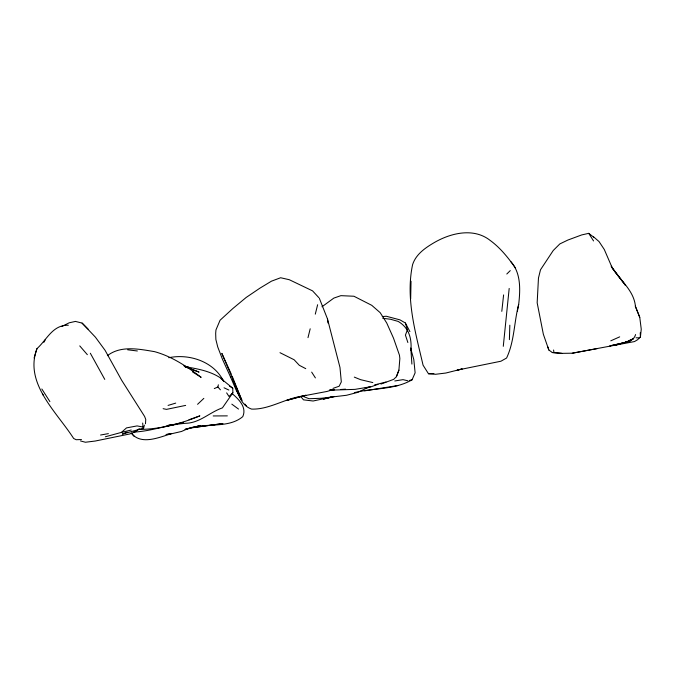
<?xml version="1.0" encoding="UTF-8"?>
<svg xmlns="http://www.w3.org/2000/svg" width="675" height="675" viewBox="0 0 675 675"><rect width="100%" height="100%" fill="white"/><g stroke="black" fill="none" stroke-linecap="round" stroke-linejoin="round"><path stroke-width="1.01" d="M410.67 298.865L411.033 281.222M509.397 339.635L509.827 325.181M68.335 325.232C52.583 324.818 47.022 339.567 36.965 348.646C23.861 383.316 56.818 412.045 73.642 438.472L76.157 439.712L81.472 439.552M145.471 423.773L145.749 419.437L144.619 416.467L121.677 380.303L105.081 350.325L95.428 337.188L82.088 323.089L75.457 321.418L69.188 322.81L61.906 326.438M380.962 384.075L393.66 379.367L396.394 376.726L398.908 370.17L399.853 358.518L399.465 355.21L393.5 338.133L386.733 323.013L380.194 312.685L371.765 305.328L353.936 296.241L340.9 295.658L333.838 298.097L321.975 306.779M509.186 288.444L503.28 346.326M501.803 311.352L503.609 294.924M462.029 368.972L457.169 370.128L500.917 361.226L506.579 358.037C514.493 341.331 514.021 322.085 518.678 304.417C520.324 290.081 521.159 273.164 510.882 261.714M517.404 311.124L518.678 304.417M220.404 389.821L217.907 386.994L218.346 384.792M307.994 337.652L310.188 328.793M315.293 314.153L317.63 304.729M127.187 432.143L122.293 434.101L143.598 428.186L144.374 425.174M36.965 348.646L34.104 358.028M396.394 376.726L398.908 370.17M354.308 392.648C373.393 387.863 394.689 389.914 412.079 379.806L415.117 372.828L413.809 359.547L410.788 348.891M635.597 334.564C633.15 343.069 622.865 342.217 616.14 344.95L630.442 340.926M43.85 342.335L45.377 339.601M221.003 378.599L232.74 388.184L232.875 392.799L222.413 407.886C209.469 412.358 199.724 423.098 185.355 423.318C167.83 424.651 151.208 431.325 133.642 432.084M506.798 274.016L510.258 270.616M197.572 404.317L203.842 398.368M232.875 392.799L228.994 396.461L226.64 392.875M105.359 436.767L121.458 432.388L126.495 427.899L137.101 425.908L143.032 427.073L143.598 428.186M136.232 430.996L139.269 428.794M107.392 355.674C120.817 345.237 139.092 349.076 154.516 351.641C171.889 356.383 186.992 366.55 201.158 377.35L192.544 371.917M626.813 342.115L609.998 345.853L626.813 342.115L633.42 338.715L628.071 340.976M369.908 386.556L357.826 392.352L346.503 395.28L321.308 398.267L309.032 398.723L302.501 396.132M610.782 340.833L619.684 336.85M214.287 388.581L217.907 386.994M623.616 342.858L626.29 341.727M135.894 431.502L129.803 433.949L95.276 441.028L85.413 442.243L80.485 440.935M138.037 429.435C159.266 429.477 180.394 423.951 199.876 415.859L188.966 419.749M332.977 388.395L339.154 386.218L341.314 381.89L339.981 367.487L327.459 318.862L319.3 298.181M378.017 384.345L369.141 387.458L365.15 387.939M333.737 389.424L326.978 391.458L301.953 396.174L286.757 400.393L305.792 395.314M168.067 405.405L175.728 403.11M374.591 384.902L385.999 382.033M166.016 434.548L169.037 433.73M185.144 429.351L187.161 428.811L185.237 429.3M461.995 368.997L445.846 373.03L435.518 374.288L428.473 373.739L423.065 365.192C415.513 332.429 405.413 298.401 412.594 264.625C415.943 254.163 425.486 247.708 434.506 242.443C451.086 232.892 473.825 227.5 490.185 240.435C500.394 247.885 508.368 257.934 515.599 268.203M334.058 396.461L313.107 401.009L303.488 399.845L300.831 396.638M331.214 397.17L323.308 399.111L334.083 396.579M121.458 432.388L131.245 430.009M409.269 380.481L412.079 379.806M305.826 395.272L301.953 396.174C284.892 398.647 268.928 409.717 251.581 409.092C239.127 404.84 237.642 389.576 232.478 379.367L237.161 389.72M593.679 237.161L588.71 233.347L581.707 234.925L567.903 240.038L559.828 243.928L553.247 250.493L540.498 269.781L538.464 278.041L537.165 302.805L543.35 334.26L548.817 349.971L552.319 352.536L561.878 353.354L572.282 353.202L597.535 348.536M165.653 426.296L183.473 422.322M185.65 405.397L166.48 409.379L163.122 408.679M572.282 353.202L634.492 341.567L637.554 339.753L640.423 336.977L641.25 329.198L639.757 317.334L635.361 306.281L639.757 317.334M100.567 435.029L108.371 433.628M370.423 386.767L355.075 389.365L329.991 390.175M364.593 390.859L397.862 385.543M394.782 380.97L403.009 379.654L407.843 380.793M168.834 425.267L173.821 424.507L167.974 425.377M168.75 357.716C189.371 353.438 214.076 361.631 223.602 381.341M382.278 316.567L386.286 316.254L399.904 319.84L405.397 323.004L409.894 331.619M340.698 389.492L345.566 389.154M329.392 390.04L334.631 389.821M428.473 373.739L433.882 373.562M213.182 415.943L227.348 415.876M636.036 337.778L639.208 337.854L640.423 336.977L640.237 332.809M552.319 352.536L561.878 353.354M127.651 349.793L137.371 350.983M382.759 318.288L390.563 319.258L398.191 321.418C409.033 327.848 411.817 338.276 410.948 350.131M185.161 366.711C198.172 368.913 211.697 371.275 222.531 379.358L223.374 380.852M184.925 366.694L189.599 367.597L183.836 365.782M372.802 382.573L360.585 379.671L354.291 377.114M185.709 366.964L199.074 372.102L185.077 366.668M134.384 436.59L131.321 433.08C140.948 445.5 159.038 437.366 171.02 433.806L168.387 434.506L181.533 431.46L187.186 428.954L200.652 425.452L192.881 427.672L222.944 423.554L192.907 427.579L186.41 429.123C204.255 422.035 227.745 429.275 242.772 416.635C247.033 407.135 238.646 399.212 232.132 393.584M224.041 387.788L228.859 390.04M279.99 352.688L294.114 359.75L299.32 365.302L305.758 368.66M229.508 386.151L232.74 388.184M231.82 404.148L238.511 409.067M593.553 236.832L599.037 241.566L604.285 249.472L612.411 268.287L625.43 285.255L611.28 266.507M88.071 329.037L82.088 323.089M318.769 297.574L312.576 290.866L289.297 279.72L280.64 277.746L271.485 281.163L259.909 288.166L246.156 297.473L232.883 308.5L220.067 320.237L215.949 329.957L215.679 333.433L215.865 339.457L217.73 346.933L222.404 359.134L230.639 377.232M79.751 345.895L87.353 354.687M244.924 404.317L246.13 405.726L244.907 404.106M611.28 266.195C619.178 279.948 633.876 289.659 635.462 306.501M311.673 372.127L315.394 377.899M41.833 388.986L49.883 401.583M588.71 233.347L593.553 240.941M104.768 379.392L90.332 353.244M242.004 400.621L236.52 390.892L230.572 377.063M42.592 393.879L43.31 395.339M231.323 374.212L221.839 353.379L241.785 400.089L232.141 376.118M407.869 342.52L405.43 335.121L407.388 329.839L405.397 323.004M547.847 346.891L548.817 349.971M553.576 349.996L553.93 352.384M327.459 318.862L327.966 322.988M142.678 423.056L143.032 427.073M410.813 347.971L411.893 364.087"/></g></svg>
